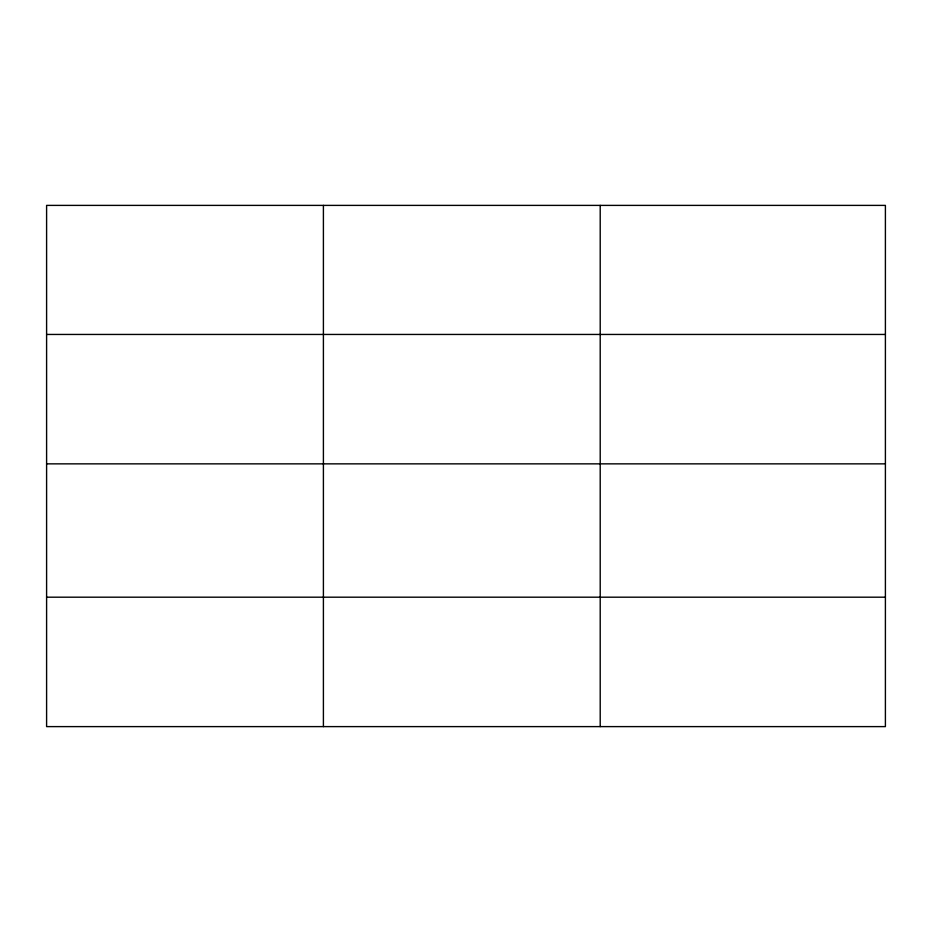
<?xml version="1.0" encoding="UTF-8"?>
<svg xmlns="http://www.w3.org/2000/svg" width="932" height="932" viewBox="0 0 932 932"><rect width="100%" height="100%" fill="white"/><g stroke="black" fill="none" stroke-linecap="round" stroke-linejoin="round"><path stroke-width="1.4" d="M885.4 463.856L885.4 205.39L46.6 205.39L46.6 726.611L885.4 726.611L885.4 463.856L46.6 463.856M46.6 334.448L885.4 334.448M46.6 597.191L885.4 597.191M600.208 205.39L600.208 726.611M323.404 205.39L323.404 726.611"/></g></svg>
